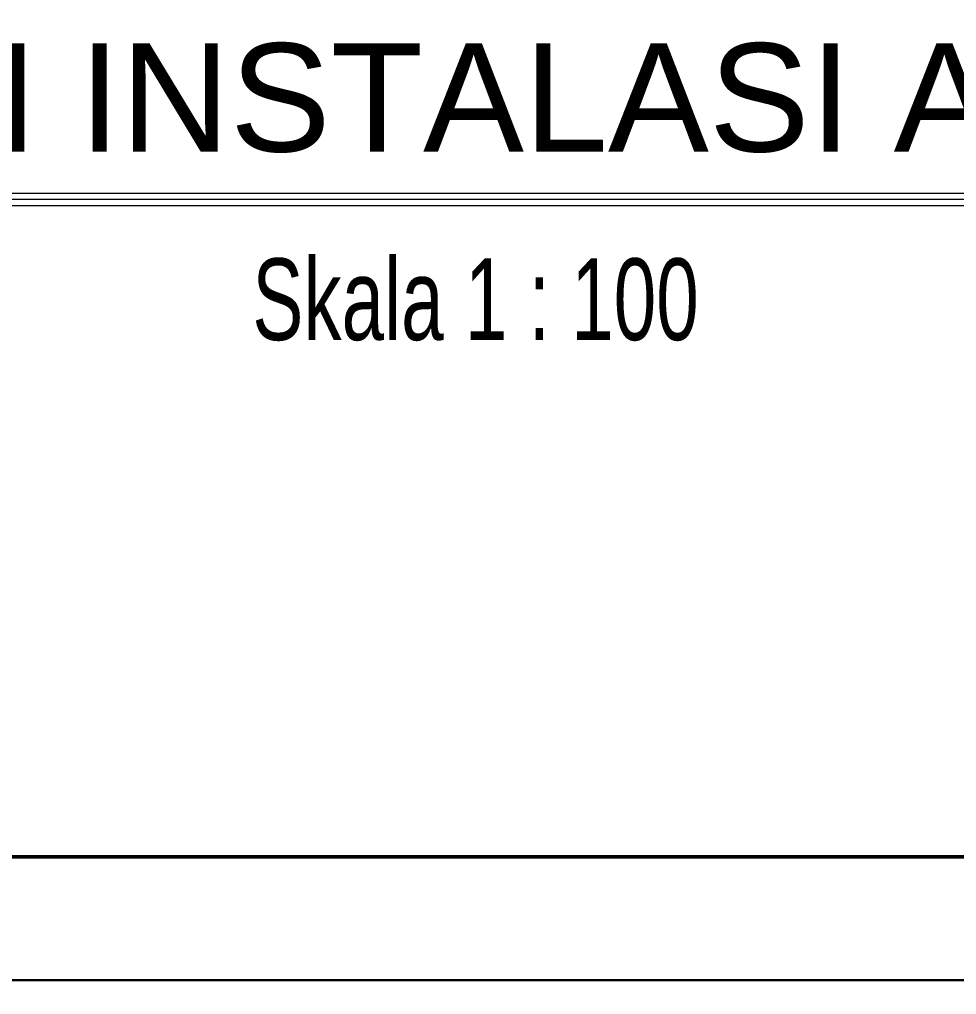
# Model space of a CAD drawing. Header units: centimetres. Extents: x -377343 to 693706, y 194584 to 813780.
# Drawn here: x 199635.5 to 200042, y 497719.4 to 498142.5 of the extents above; entities that cross this region are included whole.
import ezdxf

# ---------------------------------------------------------------- set-up
doc = ezdxf.new("R2010")
doc.units = ezdxf.units.CM
doc.layers.add('Legenda', color=252, linetype='Continuous', lineweight=20)
doc.layers.add('PIPA', color=11, linetype='Continuous')
doc.layers.add('TEXT', color=7, linetype='Continuous')
doc.styles.add('ROMANS', font='ROMANS.SHX', dxfattribs={"width": 0.7})
doc.styles.get("Standard").update_dxf_attribs({"font": 'arial.ttf'})

msp = doc.modelspace()

# ---------------------------------------------------------------- linework, layer by layer
at = {"layer": 'Legenda', "color": 5, "lineweight": 30}
msp.add_lwpolyline([(198141.783, 500636.246), (202315.022, 500636.246), (202315.022, 497725.679), (198141.783, 497725.679)], close=True, dxfattribs=at)
at = {"layer": 'Legenda', "color": 1, "lineweight": 50}
msp.add_lwpolyline([(198195.286, 500582.743), (201565.979, 500582.743), (201565.979, 497779.182), (198195.286, 497779.182)], close=True, dxfattribs=at)
at = {"layer": 'PIPA', "lineweight": 35, "extrusion": (0, 0.816497, 0.57735), "elevation": 193451.324}
msp.add_lwpolyline([(-421704.212, -325591.681), (-159560.265, -63447.734), (377343.333, -600351.331), (-158232.47, -1135927.133), (-693706.405, -600453.199), (-454216.825, -360963.619)], dxfattribs=at)
at = {"layer": 'TEXT', "color": 2, "linetype": 'Continuous', "lineweight": 9}
for p, q in [((199381.534, 498067.178), (200405.922, 498067.178)), ((199381.534, 498061.803), (200405.922, 498061.803))]:
    msp.add_line(p, q, dxfattribs=at)
at = {"layer": 'TEXT', "color": 2, "linetype": 'Continuous', "lineweight": 15}
msp.add_line((199390.981, 498064.491), (200405.922, 498064.491), dxfattribs=at)

# ---------------------------------------------------------------- texts
at = {"layer": 'TEXT', "color": 2}
msp.add_text('DENAH INSTALASI AIR BERSIH', height=46.96188, dxfattribs=at).set_placement((199413.34, 498085.171))
at = {"layer": 'TEXT', "color": 2, "lineweight": 15, "insert": (199736.531, 498038.818), "char_height": 35.44622, "width": 16665.704, "attachment_point": 1, "style": 'ROMANS'}
msp.add_mtext('\\pt3.96;{\\fColonna MT|b0|i0|c0|p82;Skala 1 : 100}', dxfattribs=at)

doc.saveas('drawing.dxf')
